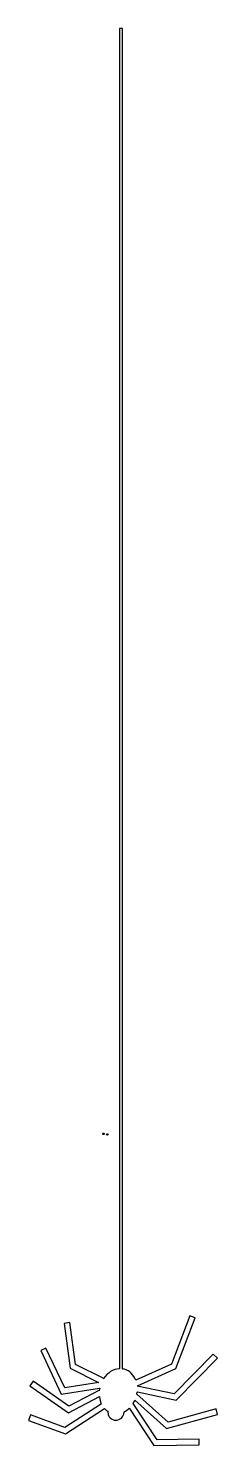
# Model space of a CAD drawing. Header units: centimetres. Extents: x -1.4 to 1.4, y -10.7 to 10.7.
import ezdxf

# ---------------------------------------------------------------- set-up
doc = ezdxf.new("R2010")
doc.units = ezdxf.units.CM
doc.header["$MEASUREMENT"] = 0
doc.layers.add('Camada 1', color=7, linetype='Continuous')

msp = doc.modelspace()

# ---------------------------------------------------------------- linework, layer by layer
at = {"layer": 'Camada 1'}
for points, knots in [([(-0.35819, -9.90167), (-0.35681, -9.88958), (-0.35491, -9.87741), (-0.3524, -9.86521), (-0.3524, -9.86521), (-0.3524, -9.86521), (-0.3552, -9.86751), (-0.3552, -9.86751), (-0.3552, -9.86751), (-0.3552, -9.86751), (-0.93347, -9.9571), (-0.93347, -9.9571), (-0.93347, -9.9571), (-0.93347, -9.9571), (-1.24571, -9.29485), (-1.24571, -9.29485), (-1.24571, -9.29485), (-1.24571, -9.29485), (-1.16663, -9.25778), (-1.16663, -9.25778), (-1.16663, -9.25778), (-1.16663, -9.25778), (-0.88231, -9.86082), (-0.88231, -9.86082), (-0.88231, -9.86082), (-0.88231, -9.86082), (-0.88231, -9.86082), (-0.88231, -9.86082), (-0.88231, -9.86082), (-0.88231, -9.86082), (-0.36608, -9.78078), (-0.36608, -9.78078), (-0.36608, -9.78078), (-0.36608, -9.78078), (-0.37256, -9.77811), (-0.37256, -9.77811), (-0.37256, -9.77811), (-0.37256, -9.77811), (-0.7992, -9.56501), (-0.7992, -9.56501), (-0.7992, -9.56501), (-0.7992, -9.56501), (-0.89001, -8.88379), (-0.89001, -8.88379), (-0.89001, -8.88379), (-0.89001, -8.88379), (-0.80352, -8.87212), (-0.80352, -8.87212), (-0.80352, -8.87212), (-0.80352, -8.87212), (-0.80352, -8.87212), (-0.80352, -8.87212), (-0.80352, -8.87212), (-0.80352, -8.87212), (-0.71875, -9.50752), (-0.71875, -9.50752), (-0.71875, -9.50752), (-0.71875, -9.50752), (-0.29073, -9.72112), (-0.29073, -9.72112), (-0.29073, -9.72112), (-0.29073, -9.72112), (-0.29258, -9.7198), (-0.29258, -9.7198), (-0.29258, -9.7198), (-0.23501, -9.6327), (-0.14812, -9.57708), (-0.05819, -9.57132), (-0.05819, -9.57132), (-0.05819, -9.57132), (-0.05311, -9.56902), (-0.05311, -9.56902), (-0.05311, -9.56902), (-0.05311, -9.56902), (-0.0531, 10.73675), (-0.0531, 10.73675), (-0.0531, 10.73675), (-0.0531, 10.73675), (-0.00656, 10.73675), (-0.00656, 10.73675), (-0.00656, 10.73675), (-0.00656, 10.73675), (-0.00656, -9.57447), (-0.00656, -9.57447), (-0.00656, -9.57447), (-0.00656, -9.57447), (-0.01116, -9.57296), (-0.01116, -9.57296), (-0.01116, -9.57296), (-0.00031, -9.57442), (0.01054, -9.57666), (0.0213, -9.57968), (0.0213, -9.57968), (0.10128, -9.60212), (0.16148, -9.66414), (0.19272, -9.74486), (0.19272, -9.74486), (0.19272, -9.74486), (0.19402, -9.74438), (0.19402, -9.74438), (0.19402, -9.74438), (0.19402, -9.74438), (0.73255, -9.50244), (0.73255, -9.50244), (0.73255, -9.50244), (0.73255, -9.50244), (1.00981, -8.76793), (1.00981, -8.76793), (1.00981, -8.76793), (1.00981, -8.76793), (1.09165, -8.79886), (1.09165, -8.79886), (1.09165, -8.79886), (1.09165, -8.79886), (1.09165, -8.79886), (1.09165, -8.79886), (1.09165, -8.79886), (1.09165, -8.79886), (0.80153, -9.56729), (0.80153, -9.56729), (0.80153, -9.56729), (0.80153, -9.56729), (0.21984, -9.82846), (0.21984, -9.82846), (0.21984, -9.82846), (0.21984, -9.82846), (0.21315, -9.83325), (0.21315, -9.83325), (0.21315, -9.83325), (0.21315, -9.83325), (0.77468, -9.95176), (0.77468, -9.95176), (0.77468, -9.95176), (0.77468, -9.95176), (0.77468, -9.95176), (0.77468, -9.95176), (0.77468, -9.95176), (0.77468, -9.95176), (1.36565, -9.34933), (1.36565, -9.34933), (1.36565, -9.34933), (1.36565, -9.34933), (1.42814, -9.41063), (1.42814, -9.41063), (1.42814, -9.41063), (1.42814, -9.41063), (0.80351, -10.04727), (0.80351, -10.04727), (0.80351, -10.04727), (0.80351, -10.04727), (0.21923, -9.92382), (0.21923, -9.92382), (0.21923, -9.92382), (0.21923, -9.92382), (0.21391, -9.92438), (0.21391, -9.92438), (0.21391, -9.92438), (0.21272, -9.93467), (0.21111, -9.94502), (0.20907, -9.95539), (0.20907, -9.95539), (0.20907, -9.95539), (0.21005, -9.95563), (0.21005, -9.95563), (0.21005, -9.95563), (0.21005, -9.95563), (0.68135, -10.38052), (0.68135, -10.38052), (0.68135, -10.38052), (0.68135, -10.38052), (0.68135, -10.38052), (0.68135, -10.38052), (0.68135, -10.38052), (0.68135, -10.38052), (1.40893, -10.181), (1.40893, -10.181), (1.40893, -10.181), (1.40893, -10.181), (1.43203, -10.26538), (1.43203, -10.26538), (1.43203, -10.26538), (1.43203, -10.26538), (0.65831, -10.47734), (0.65831, -10.47734), (0.65831, -10.47734), (0.65831, -10.47734), (0.18145, -10.04757), (0.18145, -10.04757), (0.18145, -10.04757), (0.18145, -10.04757), (0.18007, -10.04699), (0.18007, -10.04699), (0.18007, -10.04699), (0.17195, -10.06519), (0.16266, -10.08244), (0.15237, -10.09866), (0.15237, -10.09866), (0.15237, -10.09866), (0.15446, -10.10022), (0.15446, -10.10022), (0.15446, -10.10022), (0.15446, -10.10022), (0.51498, -10.64867), (0.51498, -10.64867), (0.51498, -10.64867), (0.51498, -10.64867), (0.51498, -10.64867), (0.51498, -10.64867), (0.51498, -10.64867), (0.51498, -10.64867), (1.15056, -10.63952), (1.15056, -10.63952), (1.15056, -10.63952), (1.15056, -10.63952), (1.15188, -10.72683), (1.15188, -10.72683), (1.15188, -10.72683), (1.15188, -10.72683), (0.46843, -10.7368), (0.46843, -10.7368), (0.46843, -10.7368), (0.46843, -10.7368), (0.09695, -10.1717), (0.09695, -10.1717), (0.09695, -10.1717), (0.09695, -10.1717), (0.09478, -10.169), (0.09478, -10.169), (0.09478, -10.169), (0.07094, -10.1917), (0.04464, -10.21038), (0.01691, -10.22435), (0.01691, -10.22435), (0.01691, -10.22435), (0.01678, -10.22411), (0.01678, -10.22411), (0.01678, -10.22411), (0.01884, -10.27174), (-0.00854, -10.3178), (-0.05503, -10.3374), (-0.05503, -10.3374), (-0.05503, -10.3374), (-0.06487, -10.34161), (-0.06487, -10.34161), (-0.06487, -10.34161), (-0.12472, -10.3668), (-0.19354, -10.33878), (-0.21873, -10.27898), (-0.21873, -10.27898), (-0.21873, -10.27898), (-0.21873, -10.27898), (-0.21873, -10.27898), (-0.21873, -10.27898), (-0.22691, -10.25959), (-0.22947, -10.23924), (-0.2272, -10.21974), (-0.2272, -10.21974), (-0.2272, -10.21974), (-0.22609, -10.21805), (-0.22609, -10.21805), (-0.22609, -10.21805), (-0.24646, -10.20543), (-0.26485, -10.18985), (-0.28104, -10.17177), (-0.28104, -10.17177), (-0.28104, -10.17177), (-0.27913, -10.17428), (-0.27913, -10.17428), (-0.27913, -10.17428), (-0.27913, -10.17428), (-0.86965, -10.55996), (-0.86965, -10.55996), (-0.86965, -10.55996), (-0.86965, -10.55996), (-1.43198, -10.35406), (-1.43198, -10.35406), (-1.43198, -10.35406), (-1.43198, -10.35406), (-1.40206, -10.27212), (-1.40206, -10.27212), (-1.40206, -10.27212), (-1.40206, -10.27212), (-0.8808, -10.46291), (-0.8808, -10.46291), (-0.8808, -10.46291), (-0.8808, -10.46291), (-0.8808, -10.46291), (-0.8808, -10.46291), (-0.8808, -10.46291), (-0.8808, -10.46291), (-0.32708, -10.10125), (-0.32708, -10.10125), (-0.32708, -10.10125), (-0.32708, -10.10125), (-0.32832, -10.0994), (-0.32832, -10.0994), (-0.32832, -10.0994), (-0.34255, -10.06881), (-0.3524, -10.03505), (-0.35727, -9.99939), (-0.35727, -9.99939), (-0.35727, -9.99939), (-0.35711, -9.99346), (-0.35711, -9.99346), (-0.35711, -9.99346), (-0.35711, -9.99346), (-0.82502, -10.23941), (-0.82502, -10.23941), (-0.82502, -10.23941), (-0.82502, -10.23941), (-1.40854, -9.82905), (-1.40854, -9.82905), (-1.40854, -9.82905), (-1.40854, -9.82905), (-1.35811, -9.75759), (-1.35811, -9.75759), (-1.35811, -9.75759), (-1.35811, -9.75759), (-0.81855, -10.13727), (-0.81855, -10.13727), (-0.81855, -10.13727), (-0.81855, -10.13727), (-0.81855, -10.13727), (-0.81855, -10.13727), (-0.81855, -10.13727), (-0.81855, -10.13727), (-0.35746, -9.89467), (-0.35746, -9.89467), (-0.35746, -9.89467), (-0.35746, -9.89467), (-0.35819, -9.90167), (-0.35819, -9.90167)], [0, 0, 0, 0, 0.01190476, 0.01190476, 0.01190476, 0.01190476, 0.02380952, 0.02380952, 0.02380952, 0.02380952, 0.03571429, 0.03571429, 0.03571429, 0.03571429, 0.04761905, 0.04761905, 0.04761905, 0.04761905, 0.05952381, 0.05952381, 0.05952381, 0.05952381, 0.07142857, 0.07142857, 0.07142857, 0.07142857, 0.08333333, 0.08333333, 0.08333333, 0.08333333, 0.0952381, 0.0952381, 0.0952381, 0.0952381, 0.10714286, 0.10714286, 0.10714286, 0.10714286, 0.11904762, 0.11904762, 0.11904762, 0.11904762, 0.13095238, 0.13095238, 0.13095238, 0.13095238, 0.14285714, 0.14285714, 0.14285714, 0.14285714, 0.1547619, 0.1547619, 0.1547619, 0.1547619, 0.16666667, 0.16666667, 0.16666667, 0.16666667, 0.17857143, 0.17857143, 0.17857143, 0.17857143, 0.19047619, 0.19047619, 0.19047619, 0.19047619, 0.20238095, 0.20238095, 0.20238095, 0.20238095, 0.21428571, 0.21428571, 0.21428571, 0.21428571, 0.22619048, 0.22619048, 0.22619048, 0.22619048, 0.23809524, 0.23809524, 0.23809524, 0.23809524, 0.25, 0.25, 0.25, 0.25, 0.26190476, 0.26190476, 0.26190476, 0.26190476, 0.27380952, 0.27380952, 0.27380952, 0.27380952, 0.28571429, 0.28571429, 0.28571429, 0.28571429, 0.29761905, 0.29761905, 0.29761905, 0.29761905, 0.30952381, 0.30952381, 0.30952381, 0.30952381, 0.32142857, 0.32142857, 0.32142857, 0.32142857, 0.33333333, 0.33333333, 0.33333333, 0.33333333, 0.3452381, 0.3452381, 0.3452381, 0.3452381, 0.35714286, 0.35714286, 0.35714286, 0.35714286, 0.36904762, 0.36904762, 0.36904762, 0.36904762, 0.38095238, 0.38095238, 0.38095238, 0.38095238, 0.39285714, 0.39285714, 0.39285714, 0.39285714, 0.4047619, 0.4047619, 0.4047619, 0.4047619, 0.41666667, 0.41666667, 0.41666667, 0.41666667, 0.42857143, 0.42857143, 0.42857143, 0.42857143, 0.44047619, 0.44047619, 0.44047619, 0.44047619, 0.45238095, 0.45238095, 0.45238095, 0.45238095, 0.46428571, 0.46428571, 0.46428571, 0.46428571, 0.47619048, 0.47619048, 0.47619048, 0.47619048, 0.48809524, 0.48809524, 0.48809524, 0.48809524, 0.5, 0.5, 0.5, 0.5, 0.51190476, 0.51190476, 0.51190476, 0.51190476, 0.52380952, 0.52380952, 0.52380952, 0.52380952, 0.53571429, 0.53571429, 0.53571429, 0.53571429, 0.54761905, 0.54761905, 0.54761905, 0.54761905, 0.55952381, 0.55952381, 0.55952381, 0.55952381, 0.57142857, 0.57142857, 0.57142857, 0.57142857, 0.58333333, 0.58333333, 0.58333333, 0.58333333, 0.5952381, 0.5952381, 0.5952381, 0.5952381, 0.60714286, 0.60714286, 0.60714286, 0.60714286, 0.61904762, 0.61904762, 0.61904762, 0.61904762, 0.63095238, 0.63095238, 0.63095238, 0.63095238, 0.64285714, 0.64285714, 0.64285714, 0.64285714, 0.6547619, 0.6547619, 0.6547619, 0.6547619, 0.66666667, 0.66666667, 0.66666667, 0.66666667, 0.67857143, 0.67857143, 0.67857143, 0.67857143, 0.69047619, 0.69047619, 0.69047619, 0.69047619, 0.70238095, 0.70238095, 0.70238095, 0.70238095, 0.71428571, 0.71428571, 0.71428571, 0.71428571, 0.72619048, 0.72619048, 0.72619048, 0.72619048, 0.73809524, 0.73809524, 0.73809524, 0.73809524, 0.75, 0.75, 0.75, 0.75, 0.76190476, 0.76190476, 0.76190476, 0.76190476, 0.77380952, 0.77380952, 0.77380952, 0.77380952, 0.78571429, 0.78571429, 0.78571429, 0.78571429, 0.79761905, 0.79761905, 0.79761905, 0.79761905, 0.80952381, 0.80952381, 0.80952381, 0.80952381, 0.82142857, 0.82142857, 0.82142857, 0.82142857, 0.83333333, 0.83333333, 0.83333333, 0.83333333, 0.8452381, 0.8452381, 0.8452381, 0.8452381, 0.85714286, 0.85714286, 0.85714286, 0.85714286, 0.86904762, 0.86904762, 0.86904762, 0.86904762, 0.88095238, 0.88095238, 0.88095238, 0.88095238, 0.89285714, 0.89285714, 0.89285714, 0.89285714, 0.9047619, 0.9047619, 0.9047619, 0.9047619, 0.91666667, 0.91666667, 0.91666667, 0.91666667, 0.92857143, 0.92857143, 0.92857143, 0.92857143, 0.94047619, 0.94047619, 0.94047619, 0.94047619, 0.95238095, 0.95238095, 0.95238095, 0.95238095, 0.96428571, 0.96428571, 0.96428571, 0.96428571, 0.97619048, 0.97619048, 0.97619048, 0.97619048, 1, 1, 1, 1]), ([(-0.2866, -6.00817), (-0.28911, -6.00185), (-0.29499, -5.9982), (-0.29978, -6.00005), (-0.29978, -6.00005), (-0.3046, -6.00196), (-0.30642, -6.00865), (-0.30385, -6.01497), (-0.30385, -6.01497), (-0.30139, -6.02135), (-0.29544, -6.02494), (-0.29067, -6.02307), (-0.29067, -6.02307), (-0.28591, -6.02116), (-0.28414, -6.01447), (-0.2866, -6.00817)], [0, 0, 0, 0, 0.2, 0.2, 0.2, 0.2, 0.4, 0.4, 0.4, 0.4, 0.6, 0.6, 0.6, 0.6, 1, 1, 1, 1]), ([(-0.24678, -6.03108), (-0.24297, -6.03455), (-0.23614, -6.03322), (-0.23159, -6.02817), (-0.23159, -6.02817), (-0.22699, -6.02314), (-0.22632, -6.01624), (-0.23013, -6.01274), (-0.23013, -6.01274), (-0.23394, -6.0093), (-0.24069, -6.01065), (-0.24532, -6.01565), (-0.24532, -6.01565), (-0.2499, -6.02071), (-0.25059, -6.02759), (-0.24678, -6.03108)], [0, 0, 0, 0, 0.2, 0.2, 0.2, 0.2, 0.4, 0.4, 0.4, 0.4, 0.6, 0.6, 0.6, 0.6, 1, 1, 1, 1])]:
    msp.add_open_spline(points, degree=3, knots=knots, dxfattribs=at)

doc.saveas('drawing.dxf')
